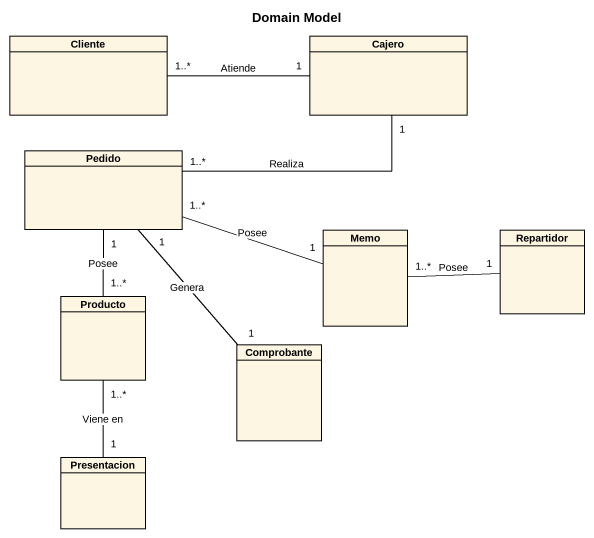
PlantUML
@startuml
title Domain Model
hide circle
hide empty members
class Cliente
class Cajero
class Pedido
class Memo
class Repartidor
class Producto
class Comprobante
class Presentacion
Cajero "1" -left- "1..*" Cliente : Atiende
Pedido "1..*" -right- "1" Cajero : Realiza
Pedido "1" -- "1..*" Producto : Posee
Memo "1" -left- "1..*" Pedido : Posee
Memo "1..*" -right- "1" Repartidor : Posee
Producto "1..*" -- "1" Presentacion : Viene en
Comprobante "1" -up- "1" Pedido : Genera
@enduml
